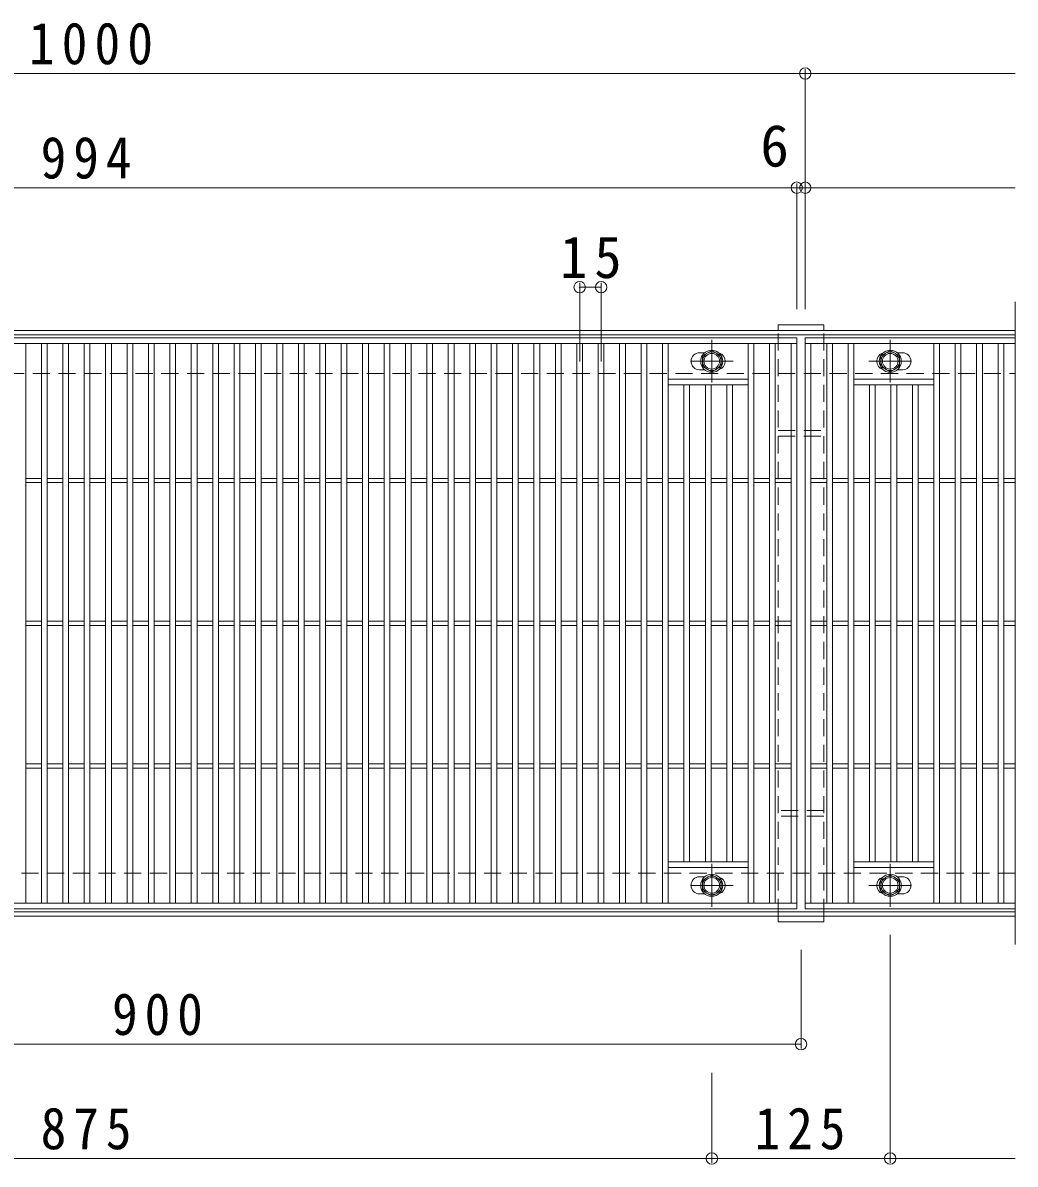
# Model space of a CAD drawing. Units: millimetres at full size, sheet at 1:10. Extents: x -2184 to 2306, y -1959 to 1524.
# Drawn here: x 10 to 705, y 725 to 1524 of the extents above; entities that cross this region are included whole.
import ezdxf
from ezdxf.enums import TextEntityAlignment as Align

# ---------------------------------------------------------------- set-up
doc = ezdxf.new("R2010")
doc.units = ezdxf.units.MM
doc.header["$LTSCALE"] = 10
doc.header["$PDMODE"] = 32
doc.header["$PDSIZE"] = 8
doc.linetypes.add('CHAIN1', pattern=[8, 5, -1, 1, -1])
doc.linetypes.add('DASHED1', pattern=[1.8, 1.2, -0.6])
for name, color, linetype, lineweight in [('C-1_躯体', 2, 'Continuous', 9), ('C-2_仕上', 3, 'Continuous', 9), ('C-4_文字', 7, 'Continuous', 9), ('C-8_ハッチ', 3, 'DASHED1', 9), ('C-B_衛生陶器', 2, 'Continuous', 9)]:
    doc.layers.add(name, color=color, linetype=linetype, lineweight=lineweight)
doc.styles.add('ＭＳ ゴシック', font='')
doc.styles.get('ＭＳ ゴシック').set_extended_font_data('MS Gothic')

msp = doc.modelspace()

# ---------------------------------------------------------------- linework, layer by layer
at = {"layer": 'C-1_躯体'}
for p, q in [((-595.11, 1308.63), (704.89, 1308.63)), ((-595.11, 1305.63), (704.89, 1305.63)), ((704.89, 901.63), (-595.11, 901.63)), ((704.89, 898.63), (-595.11, 898.63))]:
    msp.add_line(p, q, dxfattribs=at)
at = {"layer": 'C-1_躯体', "linetype": 'DASHED1'}
for p, q in [((-595.11, 1278.63), (704.89, 1278.63)), ((704.89, 928.63), (-595.11, 928.63))]:
    msp.add_line(p, q, dxfattribs=at)
at = {"layer": 'C-2_仕上'}
for p, q in [((704.89, 1328.63), (704.89, 878.63)), ((-442.11, 1303.63), (551.89, 1303.63)), ((557.89, 1303.63), (704.89, 1303.63)), ((557.89, 903.63), (557.89, 1303.63)), ((-442.11, 1299.63), (551.89, 1299.63)), ((11.89, 1299.63), (11.89, 907.63)), ((22.89, 1299.63), (22.89, 907.63)), ((26.89, 1299.63), (26.89, 907.63)), ((37.89, 1299.63), (37.89, 907.63)), ((41.89, 1299.63), (41.89, 907.63)), ((52.89, 1299.63), (52.89, 907.63)), ((56.89, 1299.63), (56.89, 907.63)), ((67.89, 1299.63), (67.89, 907.63)), ((71.89, 1299.63), (71.89, 907.63)), ((82.89, 1299.63), (82.89, 907.63)), ((86.89, 1299.63), (86.89, 907.63)), ((97.89, 1299.63), (97.89, 907.63)), ((101.89, 1299.63), (101.89, 907.63)), ((112.89, 1299.63), (112.89, 907.63)), ((116.89, 1299.63), (116.89, 907.63)), ((127.89, 1299.63), (127.89, 907.63)), ((131.89, 1299.63), (131.89, 907.63)), ((142.89, 1299.63), (142.89, 907.63)), ((146.89, 1299.63), (146.89, 907.63)), ((157.89, 1299.63), (157.89, 907.63)), ((161.89, 1299.63), (161.89, 907.63)), ((172.89, 1299.63), (172.89, 907.63)), ((176.89, 1299.63), (176.89, 907.63)), ((187.89, 1299.63), (187.89, 907.63)), ((191.89, 1299.63), (191.89, 907.63)), ((202.89, 1299.63), (202.89, 907.63)), ((206.89, 1299.63), (206.89, 907.63)), ((217.89, 1299.63), (217.89, 907.63)), ((221.89, 1299.63), (221.89, 907.63)), ((232.89, 1299.63), (232.89, 907.63)), ((236.89, 1299.63), (236.89, 907.63)), ((247.89, 1299.63), (247.89, 907.63)), ((251.89, 1299.63), (251.89, 907.63)), ((262.89, 1299.63), (262.89, 907.63)), ((266.89, 1299.63), (266.89, 907.63)), ((277.89, 1299.63), (277.89, 907.63)), ((281.89, 1299.63), (281.89, 907.63)), ((292.89, 1299.63), (292.89, 907.63)), ((296.89, 1299.63), (296.89, 907.63)), ((307.89, 1299.63), (307.89, 907.63)), ((311.89, 1299.63), (311.89, 907.63)), ((322.89, 1299.63), (322.89, 907.63)), ((326.89, 1299.63), (326.89, 907.63)), ((337.89, 1299.63), (337.89, 907.63)), ((341.89, 1299.63), (341.89, 907.63)), ((352.89, 1299.63), (352.89, 907.63)), ((356.89, 1299.63), (356.89, 907.63)), ((367.89, 1299.63), (367.89, 907.63)), ((371.89, 1299.63), (371.89, 907.63)), ((382.89, 1299.63), (382.89, 907.63)), ((386.89, 1299.63), (386.89, 907.63)), ((397.89, 1299.63), (397.89, 907.63)), ((401.89, 1299.63), (401.89, 907.63)), ((412.89, 1299.63), (412.89, 907.63)), ((416.89, 1299.63), (416.89, 907.63)), ((427.89, 1299.63), (427.89, 907.63)), ((431.89, 1299.63), (431.89, 907.63)), ((442.89, 1299.63), (442.89, 907.63)), ((446.89, 1299.63), (446.89, 907.63)), ((457.89, 1299.63), (457.89, 907.63)), ((461.89, 1299.63), (461.89, 907.63)), ((517.89, 1299.63), (517.89, 907.63)), ((521.89, 1299.63), (521.89, 907.63)), ((532.89, 1299.63), (532.89, 907.63)), ((536.89, 1299.63), (536.89, 907.63)), ((547.89, 1299.63), (547.89, 907.63)), ((557.89, 1299.63), (704.89, 1299.63)), ((561.89, 1299.63), (561.89, 907.63)), ((572.89, 1299.63), (572.89, 907.63)), ((576.89, 1299.63), (576.89, 907.63)), ((587.89, 1299.63), (587.89, 907.63)), ((591.89, 1299.63), (591.89, 907.63)), ((647.89, 1299.63), (647.89, 907.63)), ((651.89, 1299.63), (651.89, 907.63)), ((662.89, 1299.63), (662.89, 907.63)), ((666.89, 1299.63), (666.89, 907.63)), ((677.89, 1299.63), (677.89, 907.63)), ((681.89, 1299.63), (681.89, 907.63)), ((692.89, 1299.63), (692.89, 907.63)), ((696.89, 1299.63), (696.89, 907.63)), ((483.89, 1293.13), (487.49, 1293.13)), ((622.3, 1293.13), (625.89, 1293.13)), ((487.49, 1281.13), (483.89, 1281.13)), ((625.89, 1281.13), (622.3, 1281.13)), ((461.89, 1274.63), (517.89, 1274.63)), ((591.89, 1274.63), (647.89, 1274.63)), ((461.89, 1270.63), (517.89, 1270.63)), ((472.89, 1270.63), (472.89, 936.63)), ((476.89, 1270.63), (476.89, 936.63)), ((487.89, 1270.63), (487.89, 936.63)), ((491.89, 1270.63), (491.89, 936.63)), ((502.89, 1270.63), (502.89, 936.63)), ((506.89, 1270.63), (506.89, 936.63)), ((591.89, 1270.63), (647.89, 1270.63)), ((602.89, 1270.63), (602.89, 936.63)), ((606.89, 1270.63), (606.89, 936.63)), ((617.89, 1270.63), (617.89, 936.63)), ((621.89, 1270.63), (621.89, 936.63)), ((632.89, 1270.63), (632.89, 936.63)), ((636.89, 1270.63), (636.89, 936.63)), ((11.89, 1205.13), (22.89, 1205.13)), ((11.89, 1202.13), (22.89, 1202.13)), ((26.89, 1205.13), (37.89, 1205.13)), ((26.89, 1202.13), (37.89, 1202.13)), ((41.89, 1205.13), (52.89, 1205.13)), ((41.89, 1202.13), (52.89, 1202.13)), ((56.89, 1205.13), (67.89, 1205.13)), ((56.89, 1202.13), (67.89, 1202.13)), ((71.89, 1205.13), (82.89, 1205.13)), ((71.89, 1202.13), (82.89, 1202.13)), ((86.89, 1205.13), (97.89, 1205.13)), ((86.89, 1202.13), (97.89, 1202.13)), ((101.89, 1205.13), (112.89, 1205.13)), ((101.89, 1202.13), (112.89, 1202.13)), ((116.89, 1205.13), (127.89, 1205.13)), ((116.89, 1202.13), (127.89, 1202.13)), ((131.89, 1205.13), (142.89, 1205.13)), ((131.89, 1202.13), (142.89, 1202.13)), ((146.89, 1205.13), (157.89, 1205.13)), ((146.89, 1202.13), (157.89, 1202.13)), ((161.89, 1205.13), (172.89, 1205.13)), ((161.89, 1202.13), (172.89, 1202.13)), ((176.89, 1205.13), (187.89, 1205.13)), ((176.89, 1202.13), (187.89, 1202.13)), ((191.89, 1205.13), (202.89, 1205.13)), ((191.89, 1202.13), (202.89, 1202.13)), ((206.89, 1205.13), (217.89, 1205.13)), ((206.89, 1202.13), (217.89, 1202.13)), ((221.89, 1205.13), (232.89, 1205.13)), ((221.89, 1202.13), (232.89, 1202.13)), ((236.89, 1205.13), (247.89, 1205.13)), ((236.89, 1202.13), (247.89, 1202.13)), ((251.89, 1205.13), (262.89, 1205.13)), ((251.89, 1202.13), (262.89, 1202.13)), ((266.89, 1205.13), (277.89, 1205.13)), ((266.89, 1202.13), (277.89, 1202.13)), ((281.89, 1205.13), (292.89, 1205.13)), ((281.89, 1202.13), (292.89, 1202.13)), ((296.89, 1205.13), (307.89, 1205.13)), ((296.89, 1202.13), (307.89, 1202.13)), ((311.89, 1205.13), (322.89, 1205.13)), ((311.89, 1202.13), (322.89, 1202.13)), ((326.89, 1205.13), (337.89, 1205.13)), ((326.89, 1202.13), (337.89, 1202.13)), ((341.89, 1205.13), (352.89, 1205.13)), ((341.89, 1202.13), (352.89, 1202.13)), ((356.89, 1205.13), (367.89, 1205.13)), ((356.89, 1202.13), (367.89, 1202.13)), ((371.89, 1205.13), (382.89, 1205.13)), ((371.89, 1202.13), (382.89, 1202.13)), ((386.89, 1205.13), (397.89, 1205.13)), ((386.89, 1202.13), (397.89, 1202.13)), ((401.89, 1205.13), (412.89, 1205.13)), ((401.89, 1202.13), (412.89, 1202.13)), ((416.89, 1205.13), (427.89, 1205.13)), ((416.89, 1202.13), (427.89, 1202.13)), ((431.89, 1205.13), (442.89, 1205.13)), ((431.89, 1202.13), (442.89, 1202.13)), ((446.89, 1205.13), (457.89, 1205.13)), ((446.89, 1202.13), (457.89, 1202.13)), ((461.89, 1205.13), (472.89, 1205.13)), ((461.89, 1202.13), (472.89, 1202.13)), ((476.89, 1205.13), (487.89, 1205.13)), ((476.89, 1202.13), (487.89, 1202.13)), ((491.89, 1205.13), (502.89, 1205.13)), ((491.89, 1202.13), (502.89, 1202.13)), ((506.89, 1205.13), (517.89, 1205.13)), ((506.89, 1202.13), (517.89, 1202.13)), ((521.89, 1205.13), (532.89, 1205.13)), ((521.89, 1202.13), (532.89, 1202.13)), ((536.89, 1205.13), (547.89, 1205.13)), ((536.89, 1202.13), (547.89, 1202.13)), ((561.89, 1205.13), (572.89, 1205.13)), ((561.89, 1202.13), (572.89, 1202.13)), ((576.89, 1205.13), (587.89, 1205.13)), ((576.89, 1202.13), (587.89, 1202.13)), ((591.89, 1205.13), (602.89, 1205.13)), ((591.89, 1202.13), (602.89, 1202.13)), ((606.89, 1205.13), (617.89, 1205.13)), ((606.89, 1202.13), (617.89, 1202.13)), ((621.89, 1205.13), (632.89, 1205.13)), ((621.89, 1202.13), (632.89, 1202.13)), ((636.89, 1205.13), (647.89, 1205.13)), ((636.89, 1202.13), (647.89, 1202.13)), ((651.89, 1205.13), (662.89, 1205.13)), ((651.89, 1202.13), (662.89, 1202.13)), ((666.89, 1205.13), (677.89, 1205.13)), ((666.89, 1202.13), (677.89, 1202.13)), ((681.89, 1205.13), (692.89, 1205.13)), ((681.89, 1202.13), (692.89, 1202.13)), ((696.89, 1205.13), (704.89, 1205.13)), ((696.89, 1202.13), (704.89, 1202.13)), ((11.89, 1105.13), (22.89, 1105.13)), ((26.89, 1105.13), (37.89, 1105.13)), ((41.89, 1105.13), (52.89, 1105.13)), ((56.89, 1105.13), (67.89, 1105.13)), ((71.89, 1105.13), (82.89, 1105.13)), ((86.89, 1105.13), (97.89, 1105.13)), ((101.89, 1105.13), (112.89, 1105.13)), ((116.89, 1105.13), (127.89, 1105.13)), ((131.89, 1105.13), (142.89, 1105.13)), ((146.89, 1105.13), (157.89, 1105.13)), ((161.89, 1105.13), (172.89, 1105.13)), ((176.89, 1105.13), (187.89, 1105.13)), ((191.89, 1105.13), (202.89, 1105.13)), ((206.89, 1105.13), (217.89, 1105.13)), ((221.89, 1105.13), (232.89, 1105.13)), ((236.89, 1105.13), (247.89, 1105.13)), ((251.89, 1105.13), (262.89, 1105.13)), ((266.89, 1105.13), (277.89, 1105.13)), ((281.89, 1105.13), (292.89, 1105.13)), ((296.89, 1105.13), (307.89, 1105.13)), ((311.89, 1105.13), (322.89, 1105.13)), ((326.89, 1105.13), (337.89, 1105.13)), ((341.89, 1105.13), (352.89, 1105.13)), ((356.89, 1105.13), (367.89, 1105.13)), ((371.89, 1105.13), (382.89, 1105.13)), ((386.89, 1105.13), (397.89, 1105.13)), ((401.89, 1105.13), (412.89, 1105.13)), ((416.89, 1105.13), (427.89, 1105.13)), ((431.89, 1105.13), (442.89, 1105.13)), ((446.89, 1105.13), (457.89, 1105.13)), ((461.89, 1105.13), (472.89, 1105.13)), ((476.89, 1105.13), (487.89, 1105.13)), ((491.89, 1105.13), (502.89, 1105.13)), ((506.89, 1105.13), (517.89, 1105.13)), ((521.89, 1105.13), (532.89, 1105.13)), ((536.89, 1105.13), (547.89, 1105.13)), ((561.89, 1105.13), (572.89, 1105.13)), ((576.89, 1105.13), (587.89, 1105.13)), ((591.89, 1105.13), (602.89, 1105.13)), ((606.89, 1105.13), (617.89, 1105.13)), ((621.89, 1105.13), (632.89, 1105.13)), ((636.89, 1105.13), (647.89, 1105.13)), ((651.89, 1105.13), (662.89, 1105.13)), ((666.89, 1105.13), (677.89, 1105.13)), ((681.89, 1105.13), (692.89, 1105.13)), ((696.89, 1105.13), (704.89, 1105.13)), ((11.89, 1102.13), (22.89, 1102.13)), ((26.89, 1102.13), (37.89, 1102.13)), ((41.89, 1102.13), (52.89, 1102.13)), ((56.89, 1102.13), (67.89, 1102.13)), ((71.89, 1102.13), (82.89, 1102.13)), ((86.89, 1102.13), (97.89, 1102.13)), ((101.89, 1102.13), (112.89, 1102.13)), ((116.89, 1102.13), (127.89, 1102.13)), ((131.89, 1102.13), (142.89, 1102.13)), ((146.89, 1102.13), (157.89, 1102.13)), ((161.89, 1102.13), (172.89, 1102.13)), ((176.89, 1102.13), (187.89, 1102.13)), ((191.89, 1102.13), (202.89, 1102.13)), ((206.89, 1102.13), (217.89, 1102.13)), ((221.89, 1102.13), (232.89, 1102.13)), ((236.89, 1102.13), (247.89, 1102.13)), ((251.89, 1102.13), (262.89, 1102.13)), ((266.89, 1102.13), (277.89, 1102.13)), ((281.89, 1102.13), (292.89, 1102.13)), ((296.89, 1102.13), (307.89, 1102.13)), ((311.89, 1102.13), (322.89, 1102.13)), ((326.89, 1102.13), (337.89, 1102.13)), ((341.89, 1102.13), (352.89, 1102.13)), ((356.89, 1102.13), (367.89, 1102.13)), ((371.89, 1102.13), (382.89, 1102.13)), ((386.89, 1102.13), (397.89, 1102.13)), ((401.89, 1102.13), (412.89, 1102.13)), ((416.89, 1102.13), (427.89, 1102.13)), ((431.89, 1102.13), (442.89, 1102.13)), ((446.89, 1102.13), (457.89, 1102.13)), ((461.89, 1102.13), (472.89, 1102.13)), ((476.89, 1102.13), (487.89, 1102.13)), ((491.89, 1102.13), (502.89, 1102.13)), ((506.89, 1102.13), (517.89, 1102.13)), ((521.89, 1102.13), (532.89, 1102.13)), ((536.89, 1102.13), (547.89, 1102.13)), ((561.89, 1102.13), (572.89, 1102.13)), ((576.89, 1102.13), (587.89, 1102.13)), ((591.89, 1102.13), (602.89, 1102.13)), ((606.89, 1102.13), (617.89, 1102.13)), ((621.89, 1102.13), (632.89, 1102.13)), ((636.89, 1102.13), (647.89, 1102.13)), ((651.89, 1102.13), (662.89, 1102.13)), ((666.89, 1102.13), (677.89, 1102.13)), ((681.89, 1102.13), (692.89, 1102.13)), ((696.89, 1102.13), (704.89, 1102.13)), ((11.89, 1005.13), (22.89, 1005.13)), ((11.89, 1002.13), (22.89, 1002.13)), ((26.89, 1005.13), (37.89, 1005.13)), ((26.89, 1002.13), (37.89, 1002.13)), ((41.89, 1005.13), (52.89, 1005.13)), ((41.89, 1002.13), (52.89, 1002.13)), ((56.89, 1005.13), (67.89, 1005.13)), ((56.89, 1002.13), (67.89, 1002.13)), ((71.89, 1005.13), (82.89, 1005.13)), ((71.89, 1002.13), (82.89, 1002.13)), ((86.89, 1005.13), (97.89, 1005.13)), ((86.89, 1002.13), (97.89, 1002.13)), ((101.89, 1005.13), (112.89, 1005.13)), ((101.89, 1002.13), (112.89, 1002.13)), ((116.89, 1005.13), (127.89, 1005.13)), ((116.89, 1002.13), (127.89, 1002.13)), ((131.89, 1005.13), (142.89, 1005.13)), ((131.89, 1002.13), (142.89, 1002.13)), ((146.89, 1005.13), (157.89, 1005.13)), ((146.89, 1002.13), (157.89, 1002.13)), ((161.89, 1005.13), (172.89, 1005.13)), ((161.89, 1002.13), (172.89, 1002.13)), ((176.89, 1005.13), (187.89, 1005.13)), ((176.89, 1002.13), (187.89, 1002.13)), ((191.89, 1005.13), (202.89, 1005.13)), ((191.89, 1002.13), (202.89, 1002.13)), ((206.89, 1005.13), (217.89, 1005.13)), ((206.89, 1002.13), (217.89, 1002.13)), ((221.89, 1005.13), (232.89, 1005.13)), ((221.89, 1002.13), (232.89, 1002.13)), ((236.89, 1005.13), (247.89, 1005.13)), ((236.89, 1002.13), (247.89, 1002.13)), ((251.89, 1005.13), (262.89, 1005.13)), ((251.89, 1002.13), (262.89, 1002.13)), ((266.89, 1005.13), (277.89, 1005.13)), ((266.89, 1002.13), (277.89, 1002.13)), ((281.89, 1005.13), (292.89, 1005.13)), ((281.89, 1002.13), (292.89, 1002.13)), ((296.89, 1005.13), (307.89, 1005.13)), ((296.89, 1002.13), (307.89, 1002.13)), ((311.89, 1005.13), (322.89, 1005.13)), ((311.89, 1002.13), (322.89, 1002.13)), ((326.89, 1005.13), (337.89, 1005.13)), ((326.89, 1002.13), (337.89, 1002.13)), ((341.89, 1005.13), (352.89, 1005.13)), ((341.89, 1002.13), (352.89, 1002.13)), ((356.89, 1005.13), (367.89, 1005.13)), ((356.89, 1002.13), (367.89, 1002.13)), ((371.89, 1005.13), (382.89, 1005.13)), ((371.89, 1002.13), (382.89, 1002.13)), ((386.89, 1005.13), (397.89, 1005.13)), ((386.89, 1002.13), (397.89, 1002.13)), ((401.89, 1005.13), (412.89, 1005.13)), ((401.89, 1002.13), (412.89, 1002.13)), ((416.89, 1005.13), (427.89, 1005.13)), ((416.89, 1002.13), (427.89, 1002.13)), ((431.89, 1005.13), (442.89, 1005.13)), ((431.89, 1002.13), (442.89, 1002.13)), ((446.89, 1005.13), (457.89, 1005.13)), ((446.89, 1002.13), (457.89, 1002.13)), ((461.89, 1005.13), (472.89, 1005.13)), ((461.89, 1002.13), (472.89, 1002.13)), ((476.89, 1005.13), (487.89, 1005.13)), ((476.89, 1002.13), (487.89, 1002.13)), ((491.89, 1005.13), (502.89, 1005.13)), ((491.89, 1002.13), (502.89, 1002.13)), ((506.89, 1005.13), (517.89, 1005.13)), ((506.89, 1002.13), (517.89, 1002.13)), ((521.89, 1005.13), (532.89, 1005.13)), ((521.89, 1002.13), (532.89, 1002.13)), ((536.89, 1005.13), (547.89, 1005.13)), ((536.89, 1002.13), (547.89, 1002.13)), ((561.89, 1005.13), (572.89, 1005.13)), ((561.89, 1002.13), (572.89, 1002.13)), ((576.89, 1005.13), (587.89, 1005.13)), ((576.89, 1002.13), (587.89, 1002.13)), ((591.89, 1005.13), (602.89, 1005.13)), ((591.89, 1002.13), (602.89, 1002.13)), ((606.89, 1005.13), (617.89, 1005.13)), ((606.89, 1002.13), (617.89, 1002.13)), ((621.89, 1005.13), (632.89, 1005.13)), ((621.89, 1002.13), (632.89, 1002.13)), ((636.89, 1005.13), (647.89, 1005.13)), ((636.89, 1002.13), (647.89, 1002.13)), ((651.89, 1005.13), (662.89, 1005.13)), ((651.89, 1002.13), (662.89, 1002.13)), ((666.89, 1005.13), (677.89, 1005.13)), ((666.89, 1002.13), (677.89, 1002.13)), ((681.89, 1005.13), (692.89, 1005.13)), ((681.89, 1002.13), (692.89, 1002.13)), ((696.89, 1005.13), (704.89, 1005.13)), ((696.89, 1002.13), (704.89, 1002.13)), ((517.89, 936.63), (461.89, 936.63)), ((647.89, 936.63), (591.89, 936.63)), ((517.89, 932.63), (461.89, 932.63)), ((647.89, 932.63), (591.89, 932.63)), ((483.89, 926.13), (487.49, 926.13)), ((622.3, 926.13), (625.89, 926.13)), ((487.49, 914.13), (483.89, 914.13)), ((625.89, 914.13), (622.3, 914.13)), ((551.89, 907.63), (-442.11, 907.63)), ((704.89, 907.63), (557.89, 907.63)), ((704.89, 903.63), (557.89, 903.63))]:
    msp.add_line(p, q, dxfattribs=at)
msp.add_lwpolyline([(551.89, 1303.63), (551.89, 903.63), (-442.11, 903.63)], dxfattribs=at)
for centre, start, end in [((483.89, 1287.13), 90, 180), ((483.89, 1287.13), 180, 270), ((495.89, 1287.13), 0, 73.66518), ((495.89, 1287.13), 286.33482, 0), ((613.89, 1287.13), 106.33482, 180), ((613.89, 1287.13), 180, 253.66518), ((625.89, 1287.13), 0, 90), ((625.89, 1287.13), 270, 0), ((483.89, 920.13), 90, 180), ((483.89, 920.13), 180, 270), ((495.89, 920.13), 0, 73.66518), ((495.89, 920.13), 286.33482, 0), ((613.89, 920.13), 106.33482, 180), ((613.89, 920.13), 180, 253.66518), ((625.89, 920.13), 0, 90), ((625.89, 920.13), 270, 0)]:
    msp.add_arc(centre, 6, start, end, dxfattribs=at)
at = {"layer": 'C-4_文字'}
for p, q in [((-442.11, 1488.63), (557.89, 1488.63)), ((557.89, 1491.63), (557.89, 1323.63)), ((557.89, 1488.63), (704.89, 1488.63)), ((-442.11, 1408.63), (551.89, 1408.63)), ((551.89, 1411.63), (551.89, 1323.63)), ((551.89, 1408.63), (557.89, 1408.63)), ((557.89, 1408.63), (704.89, 1408.63)), ((399.89, 1341.93), (399.89, 1286.9)), ((399.89, 1338.93), (414.89, 1338.93)), ((414.89, 1341.93), (414.89, 1286.9)), ((617.39, 725.93), (617.39, 885.43)), ((554.89, 805.93), (554.89, 874.93)), ((-345.11, 808.93), (554.89, 808.93)), ((492.39, 725.93), (492.39, 788.94)), ((-382.61, 728.93), (492.39, 728.93)), ((492.39, 728.93), (617.39, 728.93)), ((617.39, 728.93), (704.89, 728.93))]:
    msp.add_line(p, q, dxfattribs=at)
for p in [(557.89, 1488.63), (551.89, 1408.63), (557.89, 1408.63), (399.89, 1338.93), (414.89, 1338.93), (554.89, 808.93), (492.39, 728.93), (617.39, 728.93)]:
    msp.add_point(p, dxfattribs=at)
at = {"layer": 'C-8_ハッチ', "linetype": 'Continuous'}
for p, q in [((538.89, 1312.63), (570.89, 1312.63)), ((538.89, 1312.63), (538.89, 1308.63)), ((570.89, 1312.63), (570.89, 1308.63)), ((538.89, 898.63), (538.89, 894.63)), ((570.89, 898.63), (570.89, 894.63)), ((570.89, 894.63), (538.89, 894.63))]:
    msp.add_line(p, q, dxfattribs=at)
at = {"layer": 'C-8_ハッチ'}
for p, q in [((538.89, 1308.63), (570.89, 1308.63)), ((538.89, 898.63), (538.89, 1308.63)), ((570.89, 898.63), (570.89, 1308.63)), ((538.89, 1238.63), (570.89, 1238.63)), ((538.89, 1234.63), (570.89, 1234.63)), ((570.89, 972.63), (538.89, 972.63)), ((570.89, 968.63), (538.89, 968.63)), ((570.89, 898.63), (538.89, 898.63))]:
    msp.add_line(p, q, dxfattribs=at)
at = {"layer": 'C-B_衛生陶器', "color": 7, "linetype": 'CHAIN1'}
for p, q in [((492.39, 1272.13), (492.39, 1302.13)), ((617.39, 1272.13), (617.39, 1302.13)), ((477.39, 1287.13), (507.39, 1287.13)), ((602.39, 1287.13), (632.39, 1287.13)), ((492.39, 905.13), (492.39, 935.13)), ((617.39, 905.13), (617.39, 935.13)), ((477.39, 920.13), (507.39, 920.13)), ((602.39, 920.13), (632.39, 920.13))]:
    msp.add_line(p, q, dxfattribs=at)
at = {"layer": 'C-B_衛生陶器'}
for points in [[(485.9, 1283.38), (492.39, 1279.63), (498.89, 1283.38), (498.89, 1290.88), (492.39, 1294.63), (485.9, 1290.88)], [(610.9, 1283.38), (617.39, 1279.63), (623.89, 1283.38), (623.89, 1290.88), (617.39, 1294.63), (610.9, 1290.88)], [(485.9, 916.38), (492.39, 912.63), (498.89, 916.38), (498.89, 923.88), (492.39, 927.63), (485.9, 923.88)], [(610.9, 916.38), (617.39, 912.63), (623.89, 916.38), (623.89, 923.88), (617.39, 927.63), (610.9, 923.88)]]:
    msp.add_lwpolyline(points, close=True, dxfattribs=at)
for centre, radius in [((492.39, 1287.13), 7.75), ((617.39, 1287.13), 7.75), ((492.39, 1287.13), 6.5), ((492.39, 1287.13), 5.5), ((617.39, 1287.13), 6.5), ((617.39, 1287.13), 5.5), ((492.39, 920.13), 7.75), ((617.39, 920.13), 7.75), ((492.39, 920.13), 6.5), ((492.39, 920.13), 5.5), ((617.39, 920.13), 6.5), ((617.39, 920.13), 5.5)]:
    msp.add_circle(centre, radius, dxfattribs=at)

# ---------------------------------------------------------------- texts
at = {"layer": 'C-4_文字', "color": 2, "style": 'ＭＳ ゴシック'}
msp.add_text('6', height=29.33, dxfattribs=at).set_placement((526.43, 1414.63), align=Align.BOTTOM_LEFT)
at = {"layer": 'C-4_文字', "color": 2, "char_height": 29.33, "attachment_point": 7, "style": 'ＭＳ ゴシック'}
for s, insert in [('\\T1.28;\\W0.9;1000', (14.14, 1494.63)), ('\\T1.27;\\W0.9;994', (22.39, 1414.63)), ('\\T1.27;\\W0.95;15', (386.14, 1344.93)), ('\\T1.27;\\W0.9;900', (72.39, 814.93)), ('\\T1.27;\\W0.9;875', (22.39, 734.93)), ('\\T1.27;\\W0.9;125', (522.39, 734.93))]:
    msp.add_mtext(s, dxfattribs=dict(at, insert=insert))

doc.saveas('drawing.dxf')
